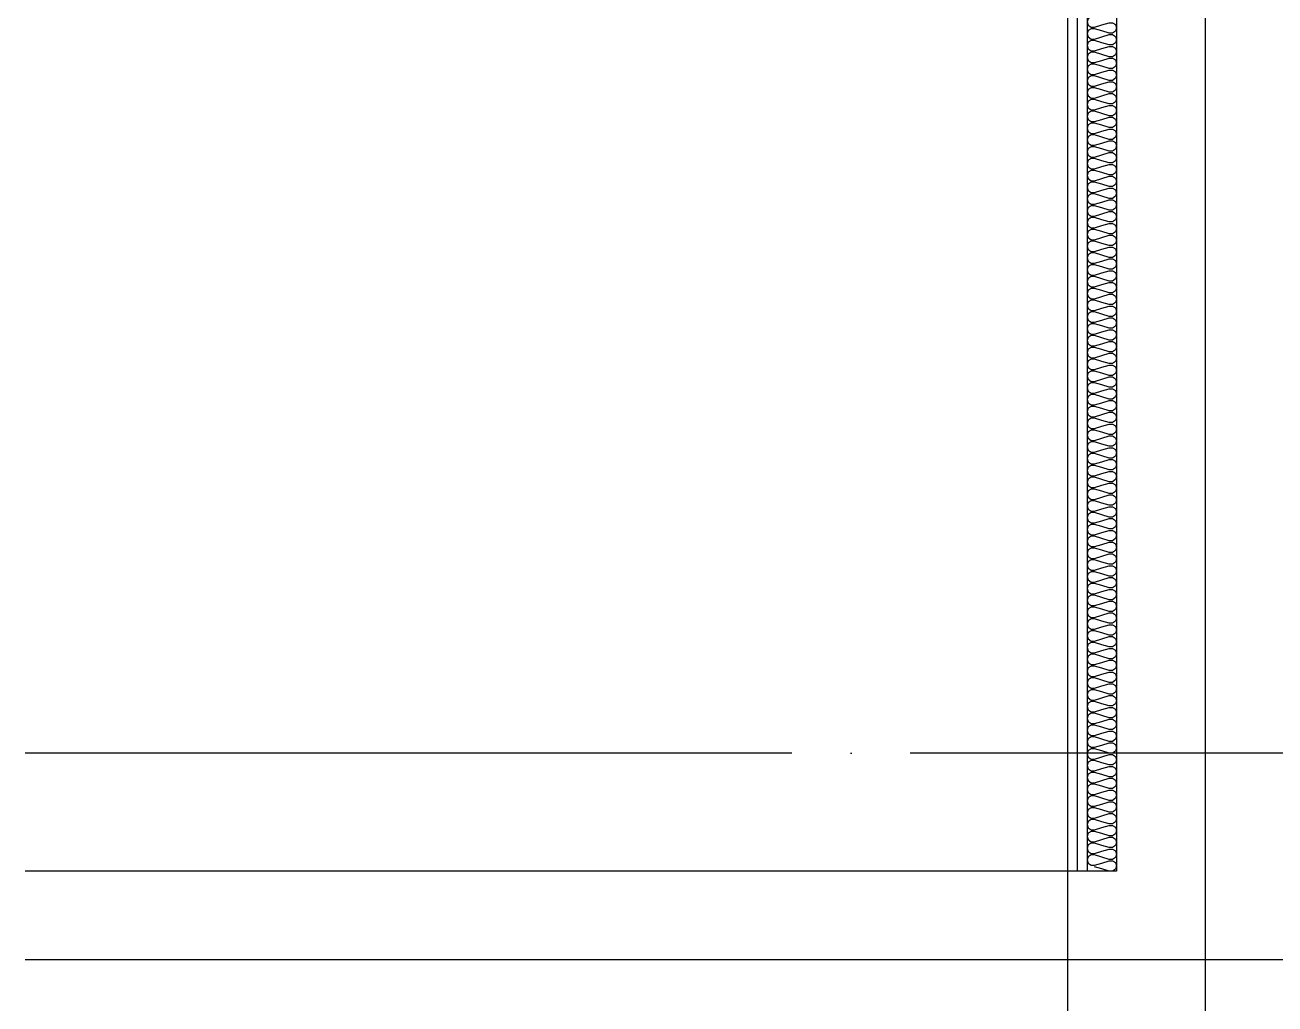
# Model space of a CAD drawing. Extents: x 0 to 40850, y 0 to 28500.
# Drawn here: x 8868 to 10139, y 15042 to 16037 of the extents above; entities that cross this region are included whole.
import ezdxf

# ---------------------------------------------------------------- set-up
doc = ezdxf.new("R2010")
doc.units = 0
doc.header["$LTSCALE"] = 60
doc.header["$MEASUREMENT"] = 0
doc.linetypes.add('CEN', pattern=[62, 60, -1, 0, -1])
for name, color, linetype in [('2', 2, 'CONTINUOUS'), ('7', 7, 'CONTINUOUS'), ('8', 8, 'CONTINUOUS'), ('CEN', 1, 'CEN'), ('INSUL', 9, 'CONTINUOUS')]:
    doc.layers.add(name, color=color, linetype=linetype)

msp = doc.modelspace()

# ---------------------------------------------------------------- linework, layer by layer
at = {"layer": '2'}
for p, q in [((9938.3, 18147), (9938.3, 15177)), ((9948.3, 18137), (9948.3, 15177))]:
    msp.add_line(p, q, dxfattribs=at)
at = {"layer": '7'}
msp.add_lwpolyline([(8868.3, 14997), (9978.3, 14997), (9978.3, 14597), (10158.3, 14597), (10158.3, 20307), (10708.3, 20307), (10708.3, 20487), (9978.3, 20487), (9978.3, 17957), (9988.3, 17957), (9988.3, 17522), (9978.3, 17512), (9978.3, 15177), (8868.3, 15177)], dxfattribs=at)
at = {"layer": '8'}
msp.add_line((9928.3, 22332), (9928.3, 6042), dxfattribs=at)
at = {"layer": 'CEN'}
for p, q in [((10068.3, 22332), (10068.3, 6042)), ((13368.3, 15297), (8868.3, 15297)), ((10568.3, 15087), (8868.3, 15087))]:
    msp.add_line(p, q, dxfattribs=at)
at = {"layer": 'INSUL'}
for points in [[(9955.8, 16045.5), (9952.5, 16045.5), (9949.5, 16043.7), (9948.3, 16040.4), (9949.5, 16037.1), (9952.5, 16035), (9955.8, 16035), (9963.3, 16037.3), (9970.8, 16039.5), (9974.1, 16039.5), (9977.1, 16037.7), (9978.3, 16034.4), (9977.1, 16031.1), (9974.1, 16029), (9970.8, 16029), (9963.3, 16031.3), (9955.8, 16033.5)], [(9955.8, 16033.5), (9952.5, 16033.5), (9949.5, 16031.7), (9948.3, 16028.4), (9949.5, 16025.1), (9952.5, 16023), (9955.8, 16023), (9963.3, 16025.3), (9970.8, 16027.5), (9974.1, 16027.5), (9977.1, 16025.7), (9978.3, 16022.4), (9977.1, 16019.1), (9974.1, 16017), (9970.8, 16017), (9963.3, 16019.3), (9955.8, 16021.5)], [(9955.8, 16021.5), (9952.5, 16021.5), (9949.5, 16019.7), (9948.3, 16016.4), (9949.5, 16013.1), (9952.5, 16011), (9955.8, 16011), (9963.3, 16013.3), (9970.8, 16015.5), (9974.1, 16015.5), (9977.1, 16013.7), (9978.3, 16010.4), (9977.1, 16007.1), (9974.1, 16005), (9970.8, 16005), (9963.3, 16007.3), (9955.8, 16009.5)], [(9955.8, 16009.5), (9952.5, 16009.5), (9949.5, 16007.7), (9948.3, 16004.4), (9949.5, 16001.1), (9952.5, 15999), (9955.8, 15999), (9963.3, 16001.3), (9970.8, 16003.5), (9974.1, 16003.5), (9977.1, 16001.7), (9978.3, 15998.4), (9977.1, 15995.1), (9974.1, 15993), (9970.8, 15993), (9963.3, 15995.3), (9955.8, 15997.5)], [(9955.8, 15997.5), (9952.5, 15997.5), (9949.5, 15995.7), (9948.3, 15992.4), (9949.5, 15989.1), (9952.5, 15987), (9955.8, 15987), (9963.3, 15989.3), (9970.8, 15991.5), (9974.1, 15991.5), (9977.1, 15989.7), (9978.3, 15986.4), (9977.1, 15983.1), (9974.1, 15981), (9970.8, 15981), (9963.3, 15983.3), (9955.8, 15985.5)], [(9955.8, 15985.5), (9952.5, 15985.5), (9949.5, 15983.7), (9948.3, 15980.4), (9949.5, 15977.1), (9952.5, 15975), (9955.8, 15975), (9963.3, 15977.3), (9970.8, 15979.5), (9974.1, 15979.5), (9977.1, 15977.7), (9978.3, 15974.4), (9977.1, 15971.1), (9974.1, 15969), (9970.8, 15969), (9963.3, 15971.3), (9955.8, 15973.5)], [(9955.8, 15973.5), (9952.5, 15973.5), (9949.5, 15971.7), (9948.3, 15968.4), (9949.5, 15965.1), (9952.5, 15963), (9955.8, 15963), (9963.3, 15965.3), (9970.8, 15967.5), (9974.1, 15967.5), (9977.1, 15965.7), (9978.3, 15962.4), (9977.1, 15959.1), (9974.1, 15957), (9970.8, 15957), (9963.3, 15959.3), (9955.8, 15961.5)], [(9955.8, 15961.5), (9952.5, 15961.5), (9949.5, 15959.7), (9948.3, 15956.4), (9949.5, 15953.1), (9952.5, 15951), (9955.8, 15951), (9963.3, 15953.3), (9970.8, 15955.5), (9974.1, 15955.5), (9977.1, 15953.7), (9978.3, 15950.4), (9977.1, 15947.1), (9974.1, 15945), (9970.8, 15945), (9963.3, 15947.3), (9955.8, 15949.5)], [(9955.8, 15949.5), (9952.5, 15949.5), (9949.5, 15947.7), (9948.3, 15944.4), (9949.5, 15941.1), (9952.5, 15939), (9955.8, 15939), (9963.3, 15941.3), (9970.8, 15943.5), (9974.1, 15943.5), (9977.1, 15941.7), (9978.3, 15938.4), (9977.1, 15935.1), (9974.1, 15933), (9970.8, 15933), (9963.3, 15935.3), (9955.8, 15937.5)], [(9955.8, 15937.5), (9952.5, 15937.5), (9949.5, 15935.7), (9948.3, 15932.4), (9949.5, 15929.1), (9952.5, 15927), (9955.8, 15927), (9963.3, 15929.3), (9970.8, 15931.5), (9974.1, 15931.5), (9977.1, 15929.7), (9978.3, 15926.4), (9977.1, 15923.1), (9974.1, 15921), (9970.8, 15921), (9963.3, 15923.3), (9955.8, 15925.5)], [(9955.8, 15925.5), (9952.5, 15925.5), (9949.5, 15923.7), (9948.3, 15920.4), (9949.5, 15917.1), (9952.5, 15915), (9955.8, 15915), (9963.3, 15917.3), (9970.8, 15919.5), (9974.1, 15919.5), (9977.1, 15917.7), (9978.3, 15914.4), (9977.1, 15911.1), (9974.1, 15909), (9970.8, 15909), (9963.3, 15911.3), (9955.8, 15913.5)], [(9955.8, 15913.5), (9952.5, 15913.5), (9949.5, 15911.7), (9948.3, 15908.4), (9949.5, 15905.1), (9952.5, 15903), (9955.8, 15903), (9963.3, 15905.3), (9970.8, 15907.5), (9974.1, 15907.5), (9977.1, 15905.7), (9978.3, 15902.4), (9977.1, 15899.1), (9974.1, 15897), (9970.8, 15897), (9963.3, 15899.3), (9955.8, 15901.5)], [(9955.8, 15901.5), (9952.5, 15901.5), (9949.5, 15899.7), (9948.3, 15896.4), (9949.5, 15893.1), (9952.5, 15891), (9955.8, 15891), (9963.3, 15893.3), (9970.8, 15895.5), (9974.1, 15895.5), (9977.1, 15893.7), (9978.3, 15890.4), (9977.1, 15887.1), (9974.1, 15885), (9970.8, 15885), (9963.3, 15887.3), (9955.8, 15889.5)], [(9955.8, 15889.5), (9952.5, 15889.5), (9949.5, 15887.7), (9948.3, 15884.4), (9949.5, 15881.1), (9952.5, 15879), (9955.8, 15879), (9963.3, 15881.3), (9970.8, 15883.5), (9974.1, 15883.5), (9977.1, 15881.7), (9978.3, 15878.4), (9977.1, 15875.1), (9974.1, 15873), (9970.8, 15873), (9963.3, 15875.3), (9955.8, 15877.5)], [(9955.8, 15877.5), (9952.5, 15877.5), (9949.5, 15875.7), (9948.3, 15872.4), (9949.5, 15869.1), (9952.5, 15867), (9955.8, 15867), (9963.3, 15869.3), (9970.8, 15871.5), (9974.1, 15871.5), (9977.1, 15869.7), (9978.3, 15866.4), (9977.1, 15863.1), (9974.1, 15861), (9970.8, 15861), (9963.3, 15863.3), (9955.8, 15865.5)], [(9955.8, 15865.5), (9952.5, 15865.5), (9949.5, 15863.7), (9948.3, 15860.4), (9949.5, 15857.1), (9952.5, 15855), (9955.8, 15855), (9963.3, 15857.3), (9970.8, 15859.5), (9974.1, 15859.5), (9977.1, 15857.7), (9978.3, 15854.4), (9977.1, 15851.1), (9974.1, 15849), (9970.8, 15849), (9963.3, 15851.3), (9955.8, 15853.5)], [(9955.8, 15853.5), (9952.5, 15853.5), (9949.5, 15851.7), (9948.3, 15848.4), (9949.5, 15845.1), (9952.5, 15843), (9955.8, 15843), (9963.3, 15845.3), (9970.8, 15847.5), (9974.1, 15847.5), (9977.1, 15845.7), (9978.3, 15842.4), (9977.1, 15839.1), (9974.1, 15837), (9970.8, 15837), (9963.3, 15839.3), (9955.8, 15841.5)], [(9955.8, 15841.5), (9952.5, 15841.5), (9949.5, 15839.7), (9948.3, 15836.4), (9949.5, 15833.1), (9952.5, 15831), (9955.8, 15831), (9963.3, 15833.3), (9970.8, 15835.5), (9974.1, 15835.5), (9977.1, 15833.7), (9978.3, 15830.4), (9977.1, 15827.1), (9974.1, 15825), (9970.8, 15825), (9963.3, 15827.3), (9955.8, 15829.5)], [(9955.8, 15829.5), (9952.5, 15829.5), (9949.5, 15827.7), (9948.3, 15824.4), (9949.5, 15821.1), (9952.5, 15819), (9955.8, 15819), (9963.3, 15821.3), (9970.8, 15823.5), (9974.1, 15823.5), (9977.1, 15821.7), (9978.3, 15818.4), (9977.1, 15815.1), (9974.1, 15813), (9970.8, 15813), (9963.3, 15815.3), (9955.8, 15817.5)], [(9955.8, 15817.5), (9952.5, 15817.5), (9949.5, 15815.7), (9948.3, 15812.4), (9949.5, 15809.1), (9952.5, 15807), (9955.8, 15807), (9963.3, 15809.3), (9970.8, 15811.5), (9974.1, 15811.5), (9977.1, 15809.7), (9978.3, 15806.4), (9977.1, 15803.1), (9974.1, 15801), (9970.8, 15801), (9963.3, 15803.3), (9955.8, 15805.5)], [(9955.8, 15805.5), (9952.5, 15805.5), (9949.5, 15803.7), (9948.3, 15800.4), (9949.5, 15797.1), (9952.5, 15795), (9955.8, 15795), (9963.3, 15797.3), (9970.8, 15799.5), (9974.1, 15799.5), (9977.1, 15797.7), (9978.3, 15794.4), (9977.1, 15791.1), (9974.1, 15789), (9970.8, 15789), (9963.3, 15791.3), (9955.8, 15793.5)], [(9955.8, 15793.5), (9952.5, 15793.5), (9949.5, 15791.7), (9948.3, 15788.4), (9949.5, 15785.1), (9952.5, 15783), (9955.8, 15783), (9963.3, 15785.3), (9970.8, 15787.5), (9974.1, 15787.5), (9977.1, 15785.7), (9978.3, 15782.4), (9977.1, 15779.1), (9974.1, 15777), (9970.8, 15777), (9963.3, 15779.3), (9955.8, 15781.5)], [(9955.8, 15781.5), (9952.5, 15781.5), (9949.5, 15779.7), (9948.3, 15776.4), (9949.5, 15773.1), (9952.5, 15771), (9955.8, 15771), (9963.3, 15773.3), (9970.8, 15775.5), (9974.1, 15775.5), (9977.1, 15773.7), (9978.3, 15770.4), (9977.1, 15767.1), (9974.1, 15765), (9970.8, 15765), (9963.3, 15767.3), (9955.8, 15769.5)], [(9955.8, 15769.5), (9952.5, 15769.5), (9949.5, 15767.7), (9948.3, 15764.4), (9949.5, 15761.1), (9952.5, 15759), (9955.8, 15759), (9963.3, 15761.3), (9970.8, 15763.5), (9974.1, 15763.5), (9977.1, 15761.7), (9978.3, 15758.4), (9977.1, 15755.1), (9974.1, 15753), (9970.8, 15753), (9963.3, 15755.3), (9955.8, 15757.5)], [(9955.8, 15757.5), (9952.5, 15757.5), (9949.5, 15755.7), (9948.3, 15752.4), (9949.5, 15749.1), (9952.5, 15747), (9955.8, 15747), (9963.3, 15749.3), (9970.8, 15751.5), (9974.1, 15751.5), (9977.1, 15749.7), (9978.3, 15746.4), (9977.1, 15743.1), (9974.1, 15741), (9970.8, 15741), (9963.3, 15743.3), (9955.8, 15745.5)], [(9955.8, 15745.5), (9952.5, 15745.5), (9949.5, 15743.7), (9948.3, 15740.4), (9949.5, 15737.1), (9952.5, 15735), (9955.8, 15735), (9963.3, 15737.3), (9970.8, 15739.5), (9974.1, 15739.5), (9977.1, 15737.7), (9978.3, 15734.4), (9977.1, 15731.1), (9974.1, 15729), (9970.8, 15729), (9963.3, 15731.3), (9955.8, 15733.5)], [(9955.8, 15733.5), (9952.5, 15733.5), (9949.5, 15731.7), (9948.3, 15728.4), (9949.5, 15725.1), (9952.5, 15723), (9955.8, 15723), (9963.3, 15725.3), (9970.8, 15727.5), (9974.1, 15727.5), (9977.1, 15725.7), (9978.3, 15722.4), (9977.1, 15719.1), (9974.1, 15717), (9970.8, 15717), (9963.3, 15719.3), (9955.8, 15721.5)], [(9955.8, 15721.5), (9952.5, 15721.5), (9949.5, 15719.7), (9948.3, 15716.4), (9949.5, 15713.1), (9952.5, 15711), (9955.8, 15711), (9963.3, 15713.3), (9970.8, 15715.5), (9974.1, 15715.5), (9977.1, 15713.7), (9978.3, 15710.4), (9977.1, 15707.1), (9974.1, 15705), (9970.8, 15705), (9963.3, 15707.3), (9955.8, 15709.5)], [(9955.8, 15709.5), (9952.5, 15709.5), (9949.5, 15707.7), (9948.3, 15704.4), (9949.5, 15701.1), (9952.5, 15699), (9955.8, 15699), (9963.3, 15701.3), (9970.8, 15703.5), (9974.1, 15703.5), (9977.1, 15701.7), (9978.3, 15698.4), (9977.1, 15695.1), (9974.1, 15693), (9970.8, 15693), (9963.3, 15695.3), (9955.8, 15697.5)], [(9955.8, 15697.5), (9952.5, 15697.5), (9949.5, 15695.7), (9948.3, 15692.4), (9949.5, 15689.1), (9952.5, 15687), (9955.8, 15687), (9963.3, 15689.3), (9970.8, 15691.5), (9974.1, 15691.5), (9977.1, 15689.7), (9978.3, 15686.4), (9977.1, 15683.1), (9974.1, 15681), (9970.8, 15681), (9963.3, 15683.3), (9955.8, 15685.5)], [(9955.8, 15685.5), (9952.5, 15685.5), (9949.5, 15683.7), (9948.3, 15680.4), (9949.5, 15677.1), (9952.5, 15675), (9955.8, 15675), (9963.3, 15677.3), (9970.8, 15679.5), (9974.1, 15679.5), (9977.1, 15677.7), (9978.3, 15674.4), (9977.1, 15671.1), (9974.1, 15669), (9970.8, 15669), (9963.3, 15671.3), (9955.8, 15673.5)], [(9955.8, 15673.5), (9952.5, 15673.5), (9949.5, 15671.7), (9948.3, 15668.4), (9949.5, 15665.1), (9952.5, 15663), (9955.8, 15663), (9963.3, 15665.3), (9970.8, 15667.5), (9974.1, 15667.5), (9977.1, 15665.7), (9978.3, 15662.4), (9977.1, 15659.1), (9974.1, 15657), (9970.8, 15657), (9963.3, 15659.3), (9955.8, 15661.5)], [(9955.8, 15661.5), (9952.5, 15661.5), (9949.5, 15659.7), (9948.3, 15656.4), (9949.5, 15653.1), (9952.5, 15651), (9955.8, 15651), (9963.3, 15653.3), (9970.8, 15655.5), (9974.1, 15655.5), (9977.1, 15653.7), (9978.3, 15650.4), (9977.1, 15647.1), (9974.1, 15645), (9970.8, 15645), (9963.3, 15647.3), (9955.8, 15649.5)], [(9955.8, 15649.5), (9952.5, 15649.5), (9949.5, 15647.7), (9948.3, 15644.4), (9949.5, 15641.1), (9952.5, 15639), (9955.8, 15639), (9963.3, 15641.3), (9970.8, 15643.5), (9974.1, 15643.5), (9977.1, 15641.7), (9978.3, 15638.4), (9977.1, 15635.1), (9974.1, 15633), (9970.8, 15633), (9963.3, 15635.3), (9955.8, 15637.5)], [(9955.8, 15637.5), (9952.5, 15637.5), (9949.5, 15635.7), (9948.3, 15632.4), (9949.5, 15629.1), (9952.5, 15627), (9955.8, 15627), (9963.3, 15629.3), (9970.8, 15631.5), (9974.1, 15631.5), (9977.1, 15629.7), (9978.3, 15626.4), (9977.1, 15623.1), (9974.1, 15621), (9970.8, 15621), (9963.3, 15623.3), (9955.8, 15625.5)], [(9955.8, 15625.5), (9952.5, 15625.5), (9949.5, 15623.7), (9948.3, 15620.4), (9949.5, 15617.1), (9952.5, 15615), (9955.8, 15615), (9963.3, 15617.3), (9970.8, 15619.5), (9974.1, 15619.5), (9977.1, 15617.7), (9978.3, 15614.4), (9977.1, 15611.1), (9974.1, 15609), (9970.8, 15609), (9963.3, 15611.3), (9955.8, 15613.5)], [(9955.8, 15613.5), (9952.5, 15613.5), (9949.5, 15611.7), (9948.3, 15608.4), (9949.5, 15605.1), (9952.5, 15603), (9955.8, 15603), (9963.3, 15605.3), (9970.8, 15607.5), (9974.1, 15607.5), (9977.1, 15605.7), (9978.3, 15602.4), (9977.1, 15599.1), (9974.1, 15597), (9970.8, 15597), (9963.3, 15599.3), (9955.8, 15601.5)], [(9955.8, 15601.5), (9952.5, 15601.5), (9949.5, 15599.7), (9948.3, 15596.4), (9949.5, 15593.1), (9952.5, 15591), (9955.8, 15591), (9963.3, 15593.3), (9970.8, 15595.5), (9974.1, 15595.5), (9977.1, 15593.7), (9978.3, 15590.4), (9977.1, 15587.1), (9974.1, 15585), (9970.8, 15585), (9963.3, 15587.3), (9955.8, 15589.5)], [(9955.8, 15589.5), (9952.5, 15589.5), (9949.5, 15587.7), (9948.3, 15584.4), (9949.5, 15581.1), (9952.5, 15579), (9955.8, 15579), (9963.3, 15581.3), (9970.8, 15583.5), (9974.1, 15583.5), (9977.1, 15581.7), (9978.3, 15578.4), (9977.1, 15575.1), (9974.1, 15573), (9970.8, 15573), (9963.3, 15575.3), (9955.8, 15577.5)], [(9955.8, 15577.5), (9952.5, 15577.5), (9949.5, 15575.7), (9948.3, 15572.4), (9949.5, 15569.1), (9952.5, 15567), (9955.8, 15567), (9963.3, 15569.3), (9970.8, 15571.5), (9974.1, 15571.5), (9977.1, 15569.7), (9978.3, 15566.4), (9977.1, 15563.1), (9974.1, 15561), (9970.8, 15561), (9963.3, 15563.3), (9955.8, 15565.5)], [(9955.8, 15565.5), (9952.5, 15565.5), (9949.5, 15563.7), (9948.3, 15560.4), (9949.5, 15557.1), (9952.5, 15555), (9955.8, 15555), (9963.3, 15557.3), (9970.8, 15559.5), (9974.1, 15559.5), (9977.1, 15557.7), (9978.3, 15554.4), (9977.1, 15551.1), (9974.1, 15549), (9970.8, 15549), (9963.3, 15551.3), (9955.8, 15553.5)], [(9955.8, 15553.5), (9952.5, 15553.5), (9949.5, 15551.7), (9948.3, 15548.4), (9949.5, 15545.1), (9952.5, 15543), (9955.8, 15543), (9963.3, 15545.3), (9970.8, 15547.5), (9974.1, 15547.5), (9977.1, 15545.7), (9978.3, 15542.4), (9977.1, 15539.1), (9974.1, 15537), (9970.8, 15537), (9963.3, 15539.3), (9955.8, 15541.5)], [(9955.8, 15541.5), (9952.5, 15541.5), (9949.5, 15539.7), (9948.3, 15536.4), (9949.5, 15533.1), (9952.5, 15531), (9955.8, 15531), (9963.3, 15533.3), (9970.8, 15535.5), (9974.1, 15535.5), (9977.1, 15533.7), (9978.3, 15530.4), (9977.1, 15527.1), (9974.1, 15525), (9970.8, 15525), (9963.3, 15527.3), (9955.8, 15529.5)], [(9955.8, 15529.5), (9952.5, 15529.5), (9949.5, 15527.7), (9948.3, 15524.4), (9949.5, 15521.1), (9952.5, 15519), (9955.8, 15519), (9963.3, 15521.3), (9970.8, 15523.5), (9974.1, 15523.5), (9977.1, 15521.7), (9978.3, 15518.4), (9977.1, 15515.1), (9974.1, 15513), (9970.8, 15513), (9963.3, 15515.3), (9955.8, 15517.5)], [(9955.8, 15517.5), (9952.5, 15517.5), (9949.5, 15515.7), (9948.3, 15512.4), (9949.5, 15509.1), (9952.5, 15507), (9955.8, 15507), (9963.3, 15509.3), (9970.8, 15511.5), (9974.1, 15511.5), (9977.1, 15509.7), (9978.3, 15506.4), (9977.1, 15503.1), (9974.1, 15501), (9970.8, 15501), (9963.3, 15503.3), (9955.8, 15505.5)], [(9955.8, 15505.5), (9952.5, 15505.5), (9949.5, 15503.7), (9948.3, 15500.4), (9949.5, 15497.1), (9952.5, 15495), (9955.8, 15495), (9963.3, 15497.3), (9970.8, 15499.5), (9974.1, 15499.5), (9977.1, 15497.7), (9978.3, 15494.4), (9977.1, 15491.1), (9974.1, 15489), (9970.8, 15489), (9963.3, 15491.3), (9955.8, 15493.5)], [(9955.8, 15493.5), (9952.5, 15493.5), (9949.5, 15491.7), (9948.3, 15488.4), (9949.5, 15485.1), (9952.5, 15483), (9955.8, 15483), (9963.3, 15485.3), (9970.8, 15487.5), (9974.1, 15487.5), (9977.1, 15485.7), (9978.3, 15482.4), (9977.1, 15479.1), (9974.1, 15477), (9970.8, 15477), (9963.3, 15479.3), (9955.8, 15481.5)], [(9955.8, 15481.5), (9952.5, 15481.5), (9949.5, 15479.7), (9948.3, 15476.4), (9949.5, 15473.1), (9952.5, 15471), (9955.8, 15471), (9963.3, 15473.3), (9970.8, 15475.5), (9974.1, 15475.5), (9977.1, 15473.7), (9978.3, 15470.4), (9977.1, 15467.1), (9974.1, 15465), (9970.8, 15465), (9963.3, 15467.3), (9955.8, 15469.5)], [(9955.8, 15469.5), (9952.5, 15469.5), (9949.5, 15467.7), (9948.3, 15464.4), (9949.5, 15461.1), (9952.5, 15459), (9955.8, 15459), (9963.3, 15461.3), (9970.8, 15463.5), (9974.1, 15463.5), (9977.1, 15461.7), (9978.3, 15458.4), (9977.1, 15455.1), (9974.1, 15453), (9970.8, 15453), (9963.3, 15455.3), (9955.8, 15457.5)], [(9955.8, 15457.5), (9952.5, 15457.5), (9949.5, 15455.7), (9948.3, 15452.4), (9949.5, 15449.1), (9952.5, 15447), (9955.8, 15447), (9963.3, 15449.3), (9970.8, 15451.5), (9974.1, 15451.5), (9977.1, 15449.7), (9978.3, 15446.4), (9977.1, 15443.1), (9974.1, 15441), (9970.8, 15441), (9963.3, 15443.3), (9955.8, 15445.5)], [(9955.8, 15445.5), (9952.5, 15445.5), (9949.5, 15443.7), (9948.3, 15440.4), (9949.5, 15437.1), (9952.5, 15435), (9955.8, 15435), (9963.3, 15437.3), (9970.8, 15439.5), (9974.1, 15439.5), (9977.1, 15437.7), (9978.3, 15434.4), (9977.1, 15431.1), (9974.1, 15429), (9970.8, 15429), (9963.3, 15431.3), (9955.8, 15433.5)], [(9955.8, 15433.5), (9952.5, 15433.5), (9949.5, 15431.7), (9948.3, 15428.4), (9949.5, 15425.1), (9952.5, 15423), (9955.8, 15423), (9963.3, 15425.3), (9970.8, 15427.5), (9974.1, 15427.5), (9977.1, 15425.7), (9978.3, 15422.4), (9977.1, 15419.1), (9974.1, 15417), (9970.8, 15417), (9963.3, 15419.3), (9955.8, 15421.5)], [(9955.8, 15421.5), (9952.5, 15421.5), (9949.5, 15419.7), (9948.3, 15416.4), (9949.5, 15413.1), (9952.5, 15411), (9955.8, 15411), (9963.3, 15413.3), (9970.8, 15415.5), (9974.1, 15415.5), (9977.1, 15413.7), (9978.3, 15410.4), (9977.1, 15407.1), (9974.1, 15405), (9970.8, 15405), (9963.3, 15407.3), (9955.8, 15409.5)], [(9955.8, 15409.5), (9952.5, 15409.5), (9949.5, 15407.7), (9948.3, 15404.4), (9949.5, 15401.1), (9952.5, 15399), (9955.8, 15399), (9963.3, 15401.3), (9970.8, 15403.5), (9974.1, 15403.5), (9977.1, 15401.7), (9978.3, 15398.4), (9977.1, 15395.1), (9974.1, 15393), (9970.8, 15393), (9963.3, 15395.3), (9955.8, 15397.5)], [(9955.8, 15397.5), (9952.5, 15397.5), (9949.5, 15395.7), (9948.3, 15392.4), (9949.5, 15389.1), (9952.5, 15387), (9955.8, 15387), (9963.3, 15389.3), (9970.8, 15391.5), (9974.1, 15391.5), (9977.1, 15389.7), (9978.3, 15386.4), (9977.1, 15383.1), (9974.1, 15381), (9970.8, 15381), (9963.3, 15383.3), (9955.8, 15385.5)], [(9955.8, 15385.5), (9952.5, 15385.5), (9949.5, 15383.7), (9948.3, 15380.4), (9949.5, 15377.1), (9952.5, 15375), (9955.8, 15375), (9963.3, 15377.3), (9970.8, 15379.5), (9974.1, 15379.5), (9977.1, 15377.7), (9978.3, 15374.4), (9977.1, 15371.1), (9974.1, 15369), (9970.8, 15369), (9963.3, 15371.3), (9955.8, 15373.5)], [(9955.8, 15373.5), (9952.5, 15373.5), (9949.5, 15371.7), (9948.3, 15368.4), (9949.5, 15365.1), (9952.5, 15363), (9955.8, 15363), (9963.3, 15365.3), (9970.8, 15367.5), (9974.1, 15367.5), (9977.1, 15365.7), (9978.3, 15362.4), (9977.1, 15359.1), (9974.1, 15357), (9970.8, 15357), (9963.3, 15359.3), (9955.8, 15361.5)], [(9955.8, 15361.5), (9952.5, 15361.5), (9949.5, 15359.7), (9948.3, 15356.4), (9949.5, 15353.1), (9952.5, 15351), (9955.8, 15351), (9963.3, 15353.3), (9970.8, 15355.5), (9974.1, 15355.5), (9977.1, 15353.7), (9978.3, 15350.4), (9977.1, 15347.1), (9974.1, 15345), (9970.8, 15345), (9963.3, 15347.3), (9955.8, 15349.5)], [(9955.8, 15349.5), (9952.5, 15349.5), (9949.5, 15347.7), (9948.3, 15344.4), (9949.5, 15341.1), (9952.5, 15339), (9955.8, 15339), (9963.3, 15341.3), (9970.8, 15343.5), (9974.1, 15343.5), (9977.1, 15341.7), (9978.3, 15338.4), (9977.1, 15335.1), (9974.1, 15333), (9970.8, 15333), (9963.3, 15335.3), (9955.8, 15337.5)], [(9955.8, 15337.5), (9952.5, 15337.5), (9949.5, 15335.7), (9948.3, 15332.4), (9949.5, 15329.1), (9952.5, 15327), (9955.8, 15327), (9963.3, 15329.3), (9970.8, 15331.5), (9974.1, 15331.5), (9977.1, 15329.7), (9978.3, 15326.4), (9977.1, 15323.1), (9974.1, 15321), (9970.8, 15321), (9963.3, 15323.3), (9955.8, 15325.5)], [(9955.8, 15325.5), (9952.5, 15325.5), (9949.5, 15323.7), (9948.3, 15320.4), (9949.5, 15317.1), (9952.5, 15315), (9955.8, 15315), (9963.3, 15317.3), (9970.8, 15319.5), (9974.1, 15319.5), (9977.1, 15317.7), (9978.3, 15314.4), (9977.1, 15311.1), (9974.1, 15309), (9970.8, 15309), (9963.3, 15311.3), (9955.8, 15313.5)], [(9955.8, 15313.5), (9952.5, 15313.5), (9949.5, 15311.7), (9948.3, 15308.4), (9949.5, 15305.1), (9952.5, 15303), (9955.8, 15303), (9963.3, 15305.3), (9970.8, 15307.5), (9974.1, 15307.5), (9977.1, 15305.7), (9978.3, 15302.4), (9977.1, 15299.1), (9974.1, 15297), (9970.8, 15297), (9963.3, 15299.3), (9955.8, 15301.5)], [(9955.8, 15301.5), (9952.5, 15301.5), (9949.5, 15299.7), (9948.3, 15296.4), (9949.5, 15293.1), (9952.5, 15291), (9955.8, 15291), (9963.3, 15293.3), (9970.8, 15295.5), (9974.1, 15295.5), (9977.1, 15293.7), (9978.3, 15290.4), (9977.1, 15287.1), (9974.1, 15285), (9970.8, 15285), (9963.3, 15287.3), (9955.8, 15289.5)], [(9955.8, 15289.5), (9952.5, 15289.5), (9949.5, 15287.7), (9948.3, 15284.4), (9949.5, 15281.1), (9952.5, 15279), (9955.8, 15279), (9963.3, 15281.3), (9970.8, 15283.5), (9974.1, 15283.5), (9977.1, 15281.7), (9978.3, 15278.4), (9977.1, 15275.1), (9974.1, 15273), (9970.8, 15273), (9963.3, 15275.3), (9955.8, 15277.5)], [(9955.8, 15277.5), (9952.5, 15277.5), (9949.5, 15275.7), (9948.3, 15272.4), (9949.5, 15269.1), (9952.5, 15267), (9955.8, 15267), (9963.3, 15269.3), (9970.8, 15271.5), (9974.1, 15271.5), (9977.1, 15269.7), (9978.3, 15266.4), (9977.1, 15263.1), (9974.1, 15261), (9970.8, 15261), (9963.3, 15263.3), (9955.8, 15265.5)], [(9955.8, 15265.5), (9952.5, 15265.5), (9949.5, 15263.7), (9948.3, 15260.4), (9949.5, 15257.1), (9952.5, 15255), (9955.8, 15255), (9963.3, 15257.3), (9970.8, 15259.5), (9974.1, 15259.5), (9977.1, 15257.7), (9978.3, 15254.4), (9977.1, 15251.1), (9974.1, 15249), (9970.8, 15249), (9963.3, 15251.3), (9955.8, 15253.5)], [(9955.8, 15253.5), (9952.5, 15253.5), (9949.5, 15251.7), (9948.3, 15248.4), (9949.5, 15245.1), (9952.5, 15243), (9955.8, 15243), (9963.3, 15245.3), (9970.8, 15247.5), (9974.1, 15247.5), (9977.1, 15245.7), (9978.3, 15242.4), (9977.1, 15239.1), (9974.1, 15237), (9970.8, 15237), (9963.3, 15239.3), (9955.8, 15241.5)], [(9955.8, 15241.5), (9952.5, 15241.5), (9949.5, 15239.7), (9948.3, 15236.4), (9949.5, 15233.1), (9952.5, 15231), (9955.8, 15231), (9963.3, 15233.3), (9970.8, 15235.5), (9974.1, 15235.5), (9977.1, 15233.7), (9978.3, 15230.4), (9977.1, 15227.1), (9974.1, 15225), (9970.8, 15225), (9963.3, 15227.3), (9955.8, 15229.5)], [(9955.8, 15229.5), (9952.5, 15229.5), (9949.5, 15227.7), (9948.3, 15224.4), (9949.5, 15221.1), (9952.5, 15219), (9955.8, 15219), (9963.3, 15221.3), (9970.8, 15223.5), (9974.1, 15223.5), (9977.1, 15221.7), (9978.3, 15218.4), (9977.1, 15215.1), (9974.1, 15213), (9970.8, 15213), (9963.3, 15215.3), (9955.8, 15217.5)], [(9955.8, 15217.5), (9952.5, 15217.5), (9949.5, 15215.7), (9948.3, 15212.4), (9949.5, 15209.1), (9952.5, 15207), (9955.8, 15207), (9963.3, 15209.3), (9970.8, 15211.5), (9974.1, 15211.5), (9977.1, 15209.7), (9978.3, 15206.4), (9977.1, 15203.1), (9974.1, 15201), (9970.8, 15201), (9963.3, 15203.3), (9955.8, 15205.5)], [(9955.8, 15205.5), (9952.5, 15205.5), (9949.5, 15203.7), (9948.3, 15200.4), (9949.5, 15197.1), (9952.5, 15195), (9955.8, 15195), (9963.3, 15197.3), (9970.8, 15199.5), (9974.1, 15199.5), (9977.1, 15197.7), (9978.3, 15194.4), (9977.1, 15191.1), (9974.1, 15189), (9970.8, 15189), (9963.3, 15191.3), (9955.8, 15193.5)], [(9955.8, 15193.5), (9952.5, 15193.5), (9949.5, 15191.7), (9948.3, 15188.4), (9949.5, 15185.1), (9952.5, 15183), (9955.8, 15183), (9963.3, 15185.3), (9970.8, 15187.5), (9974.1, 15187.5), (9977.1, 15185.7), (9978.3, 15182.4), (9977.1, 15179.1), (9974.1, 15177), (9970.8, 15177), (9963.3, 15179.3), (9955.8, 15181.5)]]:
    msp.add_lwpolyline(points, dxfattribs=at)

doc.saveas('drawing.dxf')
